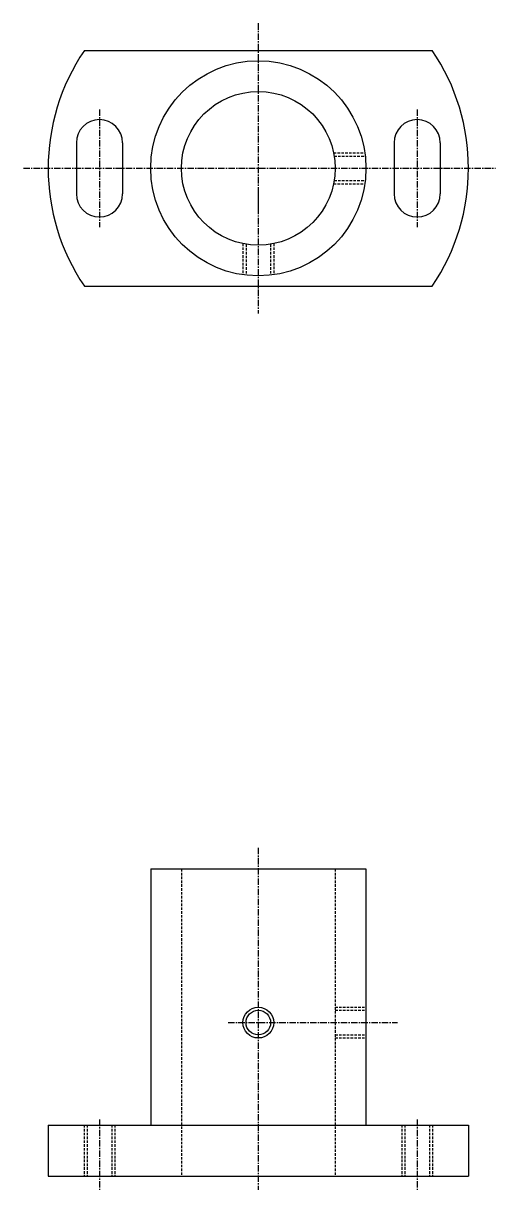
# Model space of a CAD drawing. Extents: x 21 to 347, y 20 to 353.
# Drawn here: x 254.5 to 346.6, y 125 to 352.7 of the extents above; entities outside this region: 2.
import ezdxf

# ---------------------------------------------------------------- set-up
doc = ezdxf.new("R2010")
doc.units = 0
doc.linetypes.add('CENTER', pattern=[2, 1.25, -0.25, 0.25, -0.25])
doc.linetypes.add('DASHED', pattern=[0.75, 0.5, -0.25])
doc.layers.get('0').update_dxf_attribs({"linetype": 'CONTINUOUS'})
doc.layers.add('CENTER', color=1, linetype='CENTER')

msp = doc.modelspace()

# ---------------------------------------------------------------- linework, layer by layer
at = {"color": 7, "linetype": 'CONTINUOUS'}
for p, q in [((266.36, 347.44), (334.25, 347.44)), ((264.8, 329.44), (264.8, 319.44)), ((273.8, 329.44), (273.8, 319.44)), ((326.8, 329.44), (326.8, 319.44)), ((335.8, 329.44), (335.8, 319.44)), ((266.36, 301.44), (334.25, 301.44)), ((279.3, 187.64), (279.3, 137.64)), ((321.3, 187.64), (321.3, 137.64)), ((259.3, 137.64), (259.3, 127.64)), ((341.3, 137.64), (341.3, 127.64))]:
    msp.add_line(p, q, dxfattribs=at)
at = {"color": 3, "linetype": 'DASHED'}
for p, q in [((315, 327.44), (321.09, 327.44)), ((315.11, 326.84), (321.17, 326.84)), ((315, 321.44), (321.09, 321.44)), ((315.11, 322.04), (321.17, 322.04)), ((297.3, 309.74), (297.3, 303.65)), ((303.3, 309.74), (303.3, 303.65)), ((297.9, 309.63), (297.9, 303.58)), ((302.7, 309.63), (302.7, 303.58)), ((285.3, 187.64), (285.3, 127.64)), ((315.3, 187.64), (315.3, 127.64)), ((315.3, 160.64), (321.3, 160.64)), ((315.3, 160.04), (321.3, 160.04)), ((315.3, 155.24), (321.3, 155.24)), ((315.3, 154.64), (321.3, 154.64)), ((266.3, 137.64), (266.3, 127.64)), ((266.9, 137.64), (266.9, 127.64)), ((271.7, 137.64), (271.7, 127.64)), ((272.3, 137.64), (272.3, 127.64)), ((328.3, 137.64), (328.3, 127.64)), ((328.9, 137.64), (328.9, 127.64)), ((333.7, 137.64), (333.7, 127.64)), ((334.3, 137.64), (334.3, 127.64))]:
    msp.add_line(p, q, dxfattribs=at)
for p, q in [((279.3, 187.64), (321.3, 187.64)), ((259.3, 137.64), (341.3, 137.64)), ((259.3, 127.64), (341.3, 127.64)), ((279.8, 127.64), (279.8, 127.64)), ((300.3, 127.64), (300.3, 127.64))]:
    msp.add_line(p, q)
for centre, radius in [((300.3, 324.44), 21), ((300.3, 324.44), 15), ((300.3, 157.64), 2.4)]:
    msp.add_circle(centre, radius)
at = {"color": 3}
msp.add_circle((300.3, 157.64), 3, dxfattribs=at)
for start, end in [(145.8767, 214.1233), (325.8767, 34.1233)]:
    msp.add_arc((300.3, 324.44), 41, start, end)
at = {"color": 7, "linetype": 'CONTINUOUS'}
for centre, start, end in [((269.3, 329.44), 0, 180), ((331.3, 329.44), 0, 180), ((269.3, 319.44), 180, 0), ((331.3, 319.44), 180, 0)]:
    msp.add_arc(centre, 4.5, start, end, dxfattribs=at)
at = {"layer": 'CENTER', "color": 1, "linetype": 'CENTER'}
for p, q in [((300.3, 352.75), (300.3, 296.11)), ((269.3, 335.94), (269.3, 312.94)), ((331.3, 335.94), (331.3, 312.94)), ((254.46, 324.44), (346.61, 324.44)), ((300.3, 320.44), (300.3, 316.44)), ((300.3, 191.79), (300.3, 125.02)), ((294.4, 157.64), (327.43, 157.64)), ((269.3, 138.7), (269.3, 125.02)), ((331.3, 138.7), (331.3, 125.02))]:
    msp.add_line(p, q, dxfattribs=at)

# ---------------------------------------------------------------- texts
for p in [(20, 50), (20, 20)]:
    msp.add_text('LFSTF30', height=8).set_placement(p)

doc.saveas('drawing.dxf')
